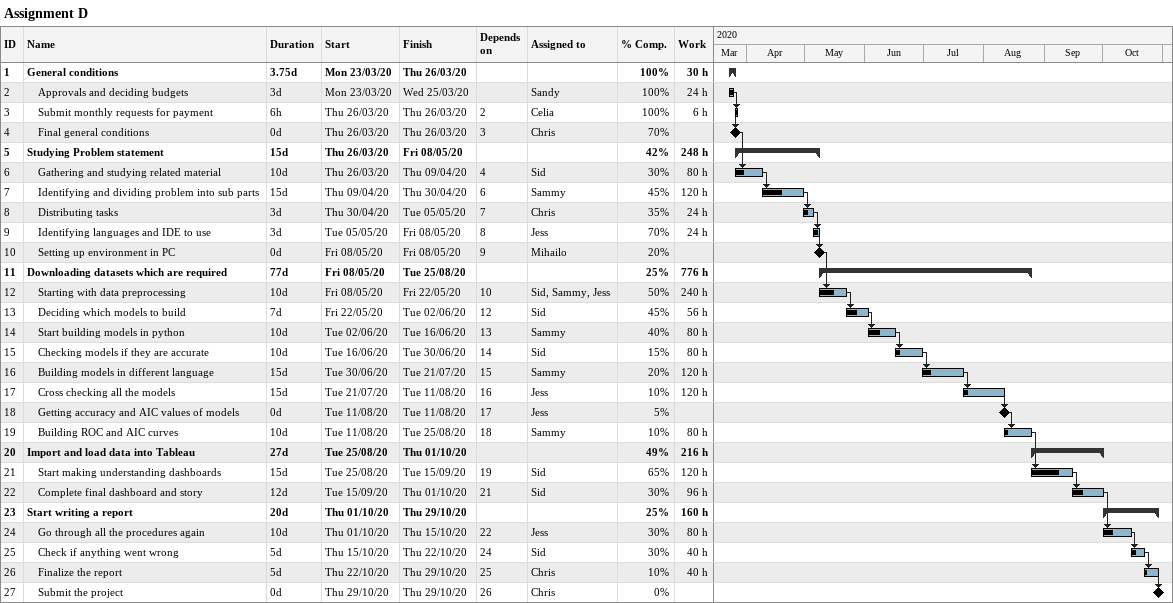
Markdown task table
Assignment D

| ID | Level | Task | Duration | Start | Finish | Predecessors | Resources | % complete | Work (h) |
|---|---|---|---|---|---|---|---|---|---|
| 1 | 1 | **General conditions** | 3.75d | 2020-03-23 | 2020-03-26 |  |  | 100 | 30 |
| 2 | 2 | Approvals and deciding budgets | 3d | 2020-03-23 | 2020-03-25 |  | Sandy | 100 | 24 |
| 3 | 2 | Submit monthly requests for payment | 6h | 2020-03-26 | 2020-03-26 | 2 | Celia | 100 | 6 |
| 4 | 2 | Final general conditions | 0d | 2020-03-26 | 2020-03-26 | 3 | Chris | 70 |  |
| 5 | 1 | **Studying Problem statement** | 15d | 2020-03-26 | 2020-05-08 |  |  | 42 | 248 |
| 6 | 2 | Gathering and studying related material | 10d | 2020-03-26 | 2020-04-09 | 4 | Sid | 30 | 80 |
| 7 | 2 | Identifying and dividing problem into sub parts | 15d | 2020-04-09 | 2020-04-30 | 6 | Sammy | 45 | 120 |
| 8 | 2 | Distributing tasks | 3d | 2020-04-30 | 2020-05-05 | 7 | Chris | 35 | 24 |
| 9 | 2 | Identifying languages and IDE to use | 3d | 2020-05-05 | 2020-05-08 | 8 | Jess | 70 | 24 |
| 10 | 2 | Setting up environment in PC | 0d | 2020-05-08 | 2020-05-08 | 9 | Mihailo | 20 |  |
| 11 | 1 | **Downloading datasets which are required** | 77d | 2020-05-08 | 2020-08-25 |  |  | 25 | 776 |
| 12 | 2 | Starting with data preprocessing | 10d | 2020-05-08 | 2020-05-22 | 10 | Sid, Sammy, Jess | 50 | 240 |
| 13 | 2 | Deciding which models to build | 7d | 2020-05-22 | 2020-06-02 | 12 | Sid | 45 | 56 |
| 14 | 2 | Start building models in python | 10d | 2020-06-02 | 2020-06-16 | 13 | Sammy | 40 | 80 |
| 15 | 2 | Checking models if they are accurate | 10d | 2020-06-16 | 2020-06-30 | 14 | Sid | 15 | 80 |
| 16 | 2 | Building models in different language | 15d | 2020-06-30 | 2020-07-21 | 15 | Sammy | 20 | 120 |
| 17 | 2 | Cross checking all the models | 15d | 2020-07-21 | 2020-08-11 | 16 | Jess | 10 | 120 |
| 18 | 2 | Getting accuracy and AIC values of models | 0d | 2020-08-11 | 2020-08-11 | 17 | Jess | 5 |  |
| 19 | 2 | Building ROC and AIC curves | 10d | 2020-08-11 | 2020-08-25 | 18 | Sammy | 10 | 80 |
| 20 | 1 | **Import and load data into Tableau** | 27d | 2020-08-25 | 2020-10-01 |  |  | 49 | 216 |
| 21 | 2 | Start making understanding dashboards | 15d | 2020-08-25 | 2020-09-15 | 19 | Sid | 65 | 120 |
| 22 | 2 | Complete final dashboard and story | 12d | 2020-09-15 | 2020-10-01 | 21 | Sid | 30 | 96 |
| 23 | 1 | **Start writing a report** | 20d | 2020-10-01 | 2020-10-29 |  |  | 25 | 160 |
| 24 | 2 | Go through all the procedures again | 10d | 2020-10-01 | 2020-10-15 | 22 | Jess | 30 | 80 |
| 25 | 2 | Check if anything went wrong | 5d | 2020-10-15 | 2020-10-22 | 24 | Sid | 30 | 40 |
| 26 | 2 | Finalize the report | 5d | 2020-10-22 | 2020-10-29 | 25 | Chris | 10 | 40 |
| 27 | 2 | Submit the project | 0d | 2020-10-29 | 2020-10-29 | 26 | Chris | 0 |  |
